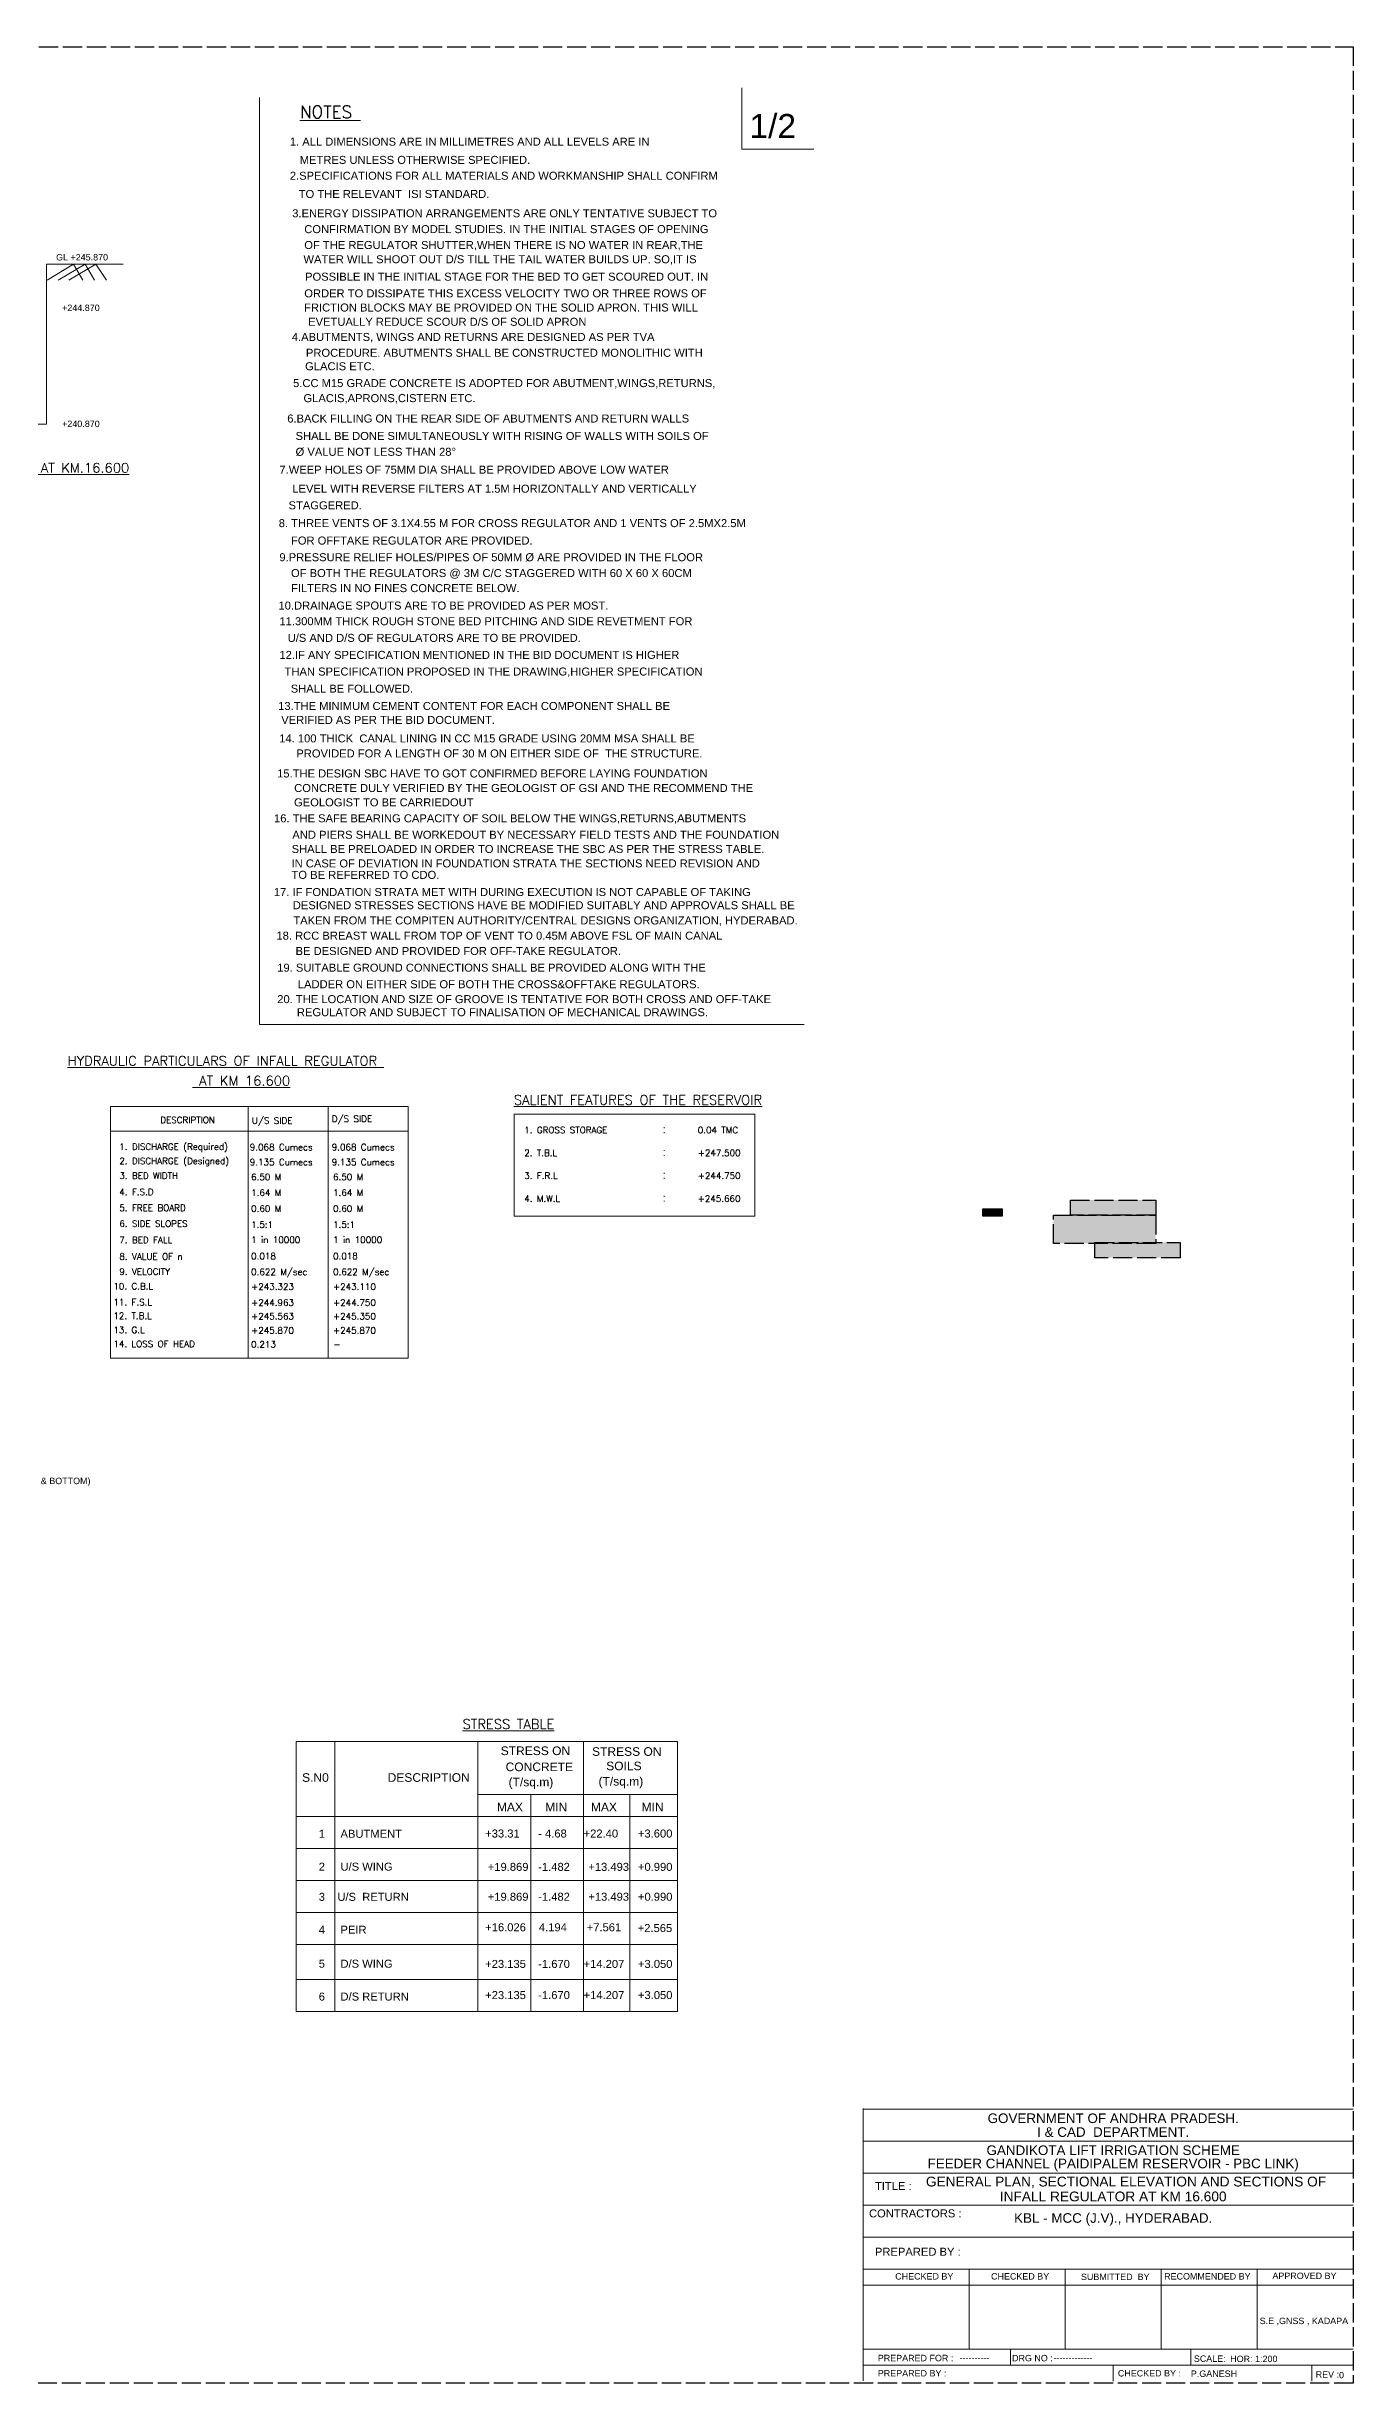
# Model space of a CAD drawing. Header units: feet. Extents: x 231797 to 1357550, y -93095 to 44152.
# Drawn here: x 243631 to 244039, y 16905 to 17635 of the extents above; entities that cross this region are included whole.
import ezdxf
from ezdxf.enums import TextEntityAlignment as Align

# ---------------------------------------------------------------- set-up
doc = ezdxf.new("R2010")
doc.units = ezdxf.units.FT
doc.header["$LTSCALE"] = 2
doc.header["$MEASUREMENT"] = 0
doc.linetypes.add('ACAD_ISO02W100', pattern=[15, 12, -3])
for name, color, linetype in [('abutment', 7, 'Continuous'), ('BOARDER', 7, 'Continuous'), ('TABLE', 7, 'Continuous'), ('TEXT', 6, 'Continuous'), ('TITLE BLOCK', 7, 'Continuous')]:
    doc.layers.add(name, color=color, linetype=linetype)
doc.styles.add('A', font='arial.ttf')
doc.styles.add('ARIAL NARROW', font='ARIALN.TTF')
doc.styles.add('ARIEL', font='arial.ttf')
doc.styles.add('ROMANS', font='romans')
doc.styles.add('ROMANT', font='romant')
doc.styles.get("Standard").update_dxf_attribs({"font": 'arial.ttf'})

msp = doc.modelspace()

# ---------------------------------------------------------------- hatches: boundary and pattern name
at = {"linetype": 'ACAD_ISO02W100', "ltscale": 0.25}
for points in [[(243923.1513, 17272.0123), (243929.133, 17272.0123), (243929.133, 17269.6885), (243923.1513, 17269.6885)], [(243950.4687, 17274.7064), (243977.1512, 17274.7064), (243977.1512, 17269.9543), (243950.4687, 17269.9543)], [(243945.1548, 17269.9543), (243977.1512, 17269.9543), (243977.1512, 17261.16), (243945.1548, 17261.16)], [(243958.1257, 17261.4605), (243984.8082, 17261.4605), (243984.8082, 17256.7083), (243958.1257, 17256.7083)]]:
    msp.add_hatch(color=256, dxfattribs=at).paths.add_polyline_path(points)

# ---------------------------------------------------------------- linework, layer by layer
at = {"color": 7, "lineweight": 13, "ltscale": 0.25}
for q in [(243697.1568, 17619.2126), (243867.2922, 17329.5485)]:
    msp.add_line((243697.1568, 17329.5485), q, dxfattribs=at)
at = {"color": 7, "lineweight": 13}
for p, q in [((243639.0703, 17567.1197), (243630.7985, 17562.0872)), ((243642.6988, 17567.1197), (243634.2444, 17562.0872)), ((243646.0287, 17567.1197), (243637.5673, 17562.0872)), ((243639.0703, 17567.1197), (243642.0036, 17562.0872)), ((243642.6988, 17567.1197), (243645.6336, 17562.0872)), ((243646.0287, 17567.1197), (243649.3582, 17562.0872)), ((243650.5923, 17303.9142), (243743.604, 17303.9142)), ((243650.5923, 17303.9142), (243650.5923, 17225.3427)), ((243693.6199, 17225.3427), (243693.6199, 17303.9142)), ((243718.6023, 17303.9142), (243718.6023, 17225.3427)), ((243743.604, 17303.9142), (243743.604, 17225.3427)), ((243650.5923, 17296.2165), (243743.604, 17296.2165)), ((243692.7332, 17296.2165), (243722.7332, 17296.2165)), ((243743.604, 17225.3427), (243650.5923, 17225.3427)), ((243708.6029, 17105.5499), (243708.6029, 17042.0915)), ((243708.6029, 17105.5499), (243827.7603, 17105.5499)), ((243720.6938, 17042.0915), (243720.6938, 17105.5499)), ((243765.3524, 17042.0915), (243765.3524, 17105.5499)), ((243798.4065, 17042.0915), (243798.4065, 17105.5499)), ((243827.7603, 17042.0915), (243827.7603, 17105.5499)), ((243708.6029, 17084.6558), (243708.6029, 17021.1973)), ((243827.7603, 17082.0915), (243708.6029, 17082.0915)), ((243720.6938, 17021.1973), (243720.6938, 17084.6558)), ((243765.3524, 17088.9774), (243827.7603, 17088.9774)), ((243765.3524, 17021.1973), (243765.3524, 17084.6558)), ((243781.8924, 17042.0915), (243781.8924, 17088.9774)), ((243798.4065, 17021.1973), (243798.4065, 17084.6558)), ((243812.8205, 17042.0915), (243812.8205, 17088.9774)), ((243827.7603, 17021.1973), (243827.7603, 17084.6558)), ((243827.7603, 17072.0915), (243708.6029, 17072.0915)), ((243781.8924, 17021.1973), (243781.8924, 17068.0833)), ((243812.8205, 17021.1973), (243812.8205, 17068.0833)), ((243827.7603, 17062.0915), (243708.6029, 17062.0915)), ((243827.7603, 17052.0915), (243708.6029, 17052.0915)), ((243827.7603, 17042.0915), (243708.6029, 17042.0915)), ((243827.7603, 17031.1973), (243708.6029, 17031.1973)), ((243827.7603, 17021.1973), (243708.6029, 17021.1973)), ((243963.8497, 16910.7369), (243963.8497, 16905.7369))]:
    msp.add_line(p, q, dxfattribs=at)
at = {"linetype": 'ACAD_ISO02W100', "ltscale": 0.25}
for points in [[(243013.2302, 17635.0433), (244038.8497, 17635.0433), (244038.8497, 16905.0498), (243013.2302, 16905.0498)], [(243923.1513, 17272.0123), (243929.133, 17272.0123), (243929.133, 17269.6885), (243923.1513, 17269.6885)], [(243950.4687, 17274.7064), (243977.1512, 17274.7064), (243977.1512, 17269.9543), (243950.4687, 17269.9543)], [(243945.1548, 17269.9543), (243977.1512, 17269.9543), (243977.1512, 17261.16), (243945.1548, 17261.16)], [(243958.1257, 17261.4605), (243984.8082, 17261.4605), (243984.8082, 17256.7083), (243958.1257, 17256.7083)]]:
    msp.add_lwpolyline(points, close=True, dxfattribs=at)
at = {"color": 7, "lineweight": 13, "ltscale": 0.25}
msp.add_lwpolyline([(243568.7142, 17567.1197), (243590.5681, 17567.1197), (243590.5681, 17517.1197), (243630.5681, 17517.1197), (243630.5681, 17567.1197), (243654.5299, 17567.1197)], dxfattribs=at)
at = {"layer": 'abutment', "color": 7, "lineweight": 13}
msp.add_lwpolyline([(243776.7224, 17301.5977), (243851.9212, 17301.5977), (243851.9212, 17269.732), (243776.7224, 17269.732)], close=True, dxfattribs=at)
at = {"layer": 'BOARDER', "color": 7, "lineweight": 13}
for p, q in [((243847.7922, 17603.0474), (243847.7922, 17622.2126)), ((243870.2922, 17603.0474), (243847.7922, 17603.0474))]:
    msp.add_line(p, q, dxfattribs=at)
at = {"layer": 'TEXT', "color": 7, "lineweight": 13}
for p, q in [((243885.6914, 16905.8491), (243885.6914, 16990.8491)), ((243885.6914, 16940.7369), (244038.8497, 16940.7369)), ((243918.8497, 16915.7369), (243918.8497, 16940.7369)), ((243948.8497, 16915.7369), (243948.8497, 16940.7369)), ((243978.8497, 16915.7369), (243978.8497, 16940.7369)), ((244008.8497, 16915.7369), (244008.8497, 16940.7369)), ((243885.6914, 16935.7369), (244038.8497, 16935.7369)), ((243931.8142, 16910.7369), (243931.8142, 16915.7369)), ((243988.1317, 16910.7369), (243988.1317, 16915.7369)), ((244025.936, 16905.7369), (244025.936, 16910.7369))]:
    msp.add_line(p, q, dxfattribs=at)
msp.add_lwpolyline([(243885.6914, 16910.7369), (244038.8497, 16910.7369)], dxfattribs=at)
at = {"layer": 'TITLE BLOCK', "color": 7, "lineweight": 13}
for p, q in [((243885.6914, 16990.7369), (244038.8497, 16990.7369)), ((243885.6914, 16980.7369), (244038.8497, 16980.7369)), ((243885.6914, 16980.7369), (244038.8497, 16980.7369)), ((243885.6914, 16970.7369), (244038.8497, 16970.7369)), ((243885.6914, 16960.7369), (244038.8497, 16960.7369)), ((243885.6914, 16950.7369), (244038.8497, 16950.7369)), ((243885.6914, 16940.7369), (244038.8497, 16940.7369)), ((243885.6914, 16915.7369), (244038.8497, 16915.7369))]:
    msp.add_line(p, q, dxfattribs=at)

# ---------------------------------------------------------------- texts
at = {"color": 7, "lineweight": 13}
for s, height, style, p in [('%%UNOTES ', 3.84053, 'ROMANT', (243709.7918, 17612.7737)), ('%%UTRAIL PIT PARTICULARS AT KM.16.600', 3, 'ROMANT', (243580.4762, 17501.9892)), ('%%UHYDRAULIC PARTICULARS OF INFALL REGULATOR ', 3, 'ROMANT', (243637.2159, 17316.7044)), ('%%U AT KM 16.600', 3, 'ROMANT', (243676.2721, 17310.4973)), ('U/S SIDE', 2, 'ROMANS', (243694.7695, 17298.5374)), ('D/S SIDE', 2, 'ROMANS', (243719.7385, 17299.1036)), ('DESCRIPTION', 2, 'ROMANS', (243666.1602, 17298.7352)), ('1. GROSS STORAGE', 2, 'ROMANS', (243779.8614, 17295.5934)), ('0.04 TMC', 2, 'ROMANS', (243834.0718, 17295.5934)), ('2. DISCHARGE (Designed)             ', 2, 'ROMANS', (243653.3574, 17285.9321)), ('1. DISCHARGE (Required)', 2, 'ROMANS', (243653.3574, 17290.3806)), ('9.068 Cumecs', 2, 'ROMANS', (243694.1312, 17290.2489)), ('9.135 Cumecs', 2, 'ROMANS', (243694.1312, 17285.5669)), ('9.068 Cumecs', 2, 'ROMANS', (243719.7214, 17290.2489)), ('9.135 Cumecs', 2, 'ROMANS', (243719.7214, 17285.5669)), ('2. T.B.L', 2, 'ROMANS', (243779.8614, 17288.4504)), ('+247.500', 2, 'ROMANS', (243834.0718, 17288.4504)), ('3. BED WIDTH             ', 2, 'ROMANS', (243653.3574, 17281.3097)), ('6.50 M', 2, 'ROMANS', (243694.5458, 17280.9446)), ('6.50 M', 2, 'ROMANS', (243720.136, 17280.9446)), ('3. F.R.L', 2, 'ROMANS', (243779.8614, 17281.3074)), ('+244.750', 2, 'ROMANS', (243834.0718, 17281.3074)), ('4. F.S.D             ', 2, 'ROMANS', (243653.3574, 17276.2485)), ('5. FREE BOARD                      ', 2, 'ROMANS', (243653.3574, 17271.288)), ('0.60 M', 2, 'ROMANS', (243694.5458, 17271.0563)), ('1.64 M', 2, 'ROMANS', (243694.5458, 17276.0132)), ('0.60 M', 2, 'ROMANS', (243720.136, 17271.0563)), ('1.64 M', 2, 'ROMANS', (243720.136, 17276.0132)), ('4. M.W.L', 2, 'ROMANS', (243779.8614, 17274.1644)), ('+245.660', 2, 'ROMANS', (243834.0592, 17274.1644)), ('6. SIDE SLOPES', 2, 'ROMANS', (243653.3574, 17266.3275)), ('1.5:1', 2, 'ROMANS', (243694.5458, 17266.0363)), ('1.5:1', 2, 'ROMANS', (243720.136, 17266.0363)), ('7. BED FALL', 2, 'ROMANS', (243653.3574, 17261.2662)), ('8. VALUE OF n', 2, 'ROMANS', (243653.3574, 17256.0899)), ('0.018', 2, 'ROMANS', (243694.5458, 17256.2016)), ('1 in 10000', 2, 'ROMANS', (243694.5458, 17261.3011)), ('0.018', 2, 'ROMANS', (243720.136, 17256.2016)), ('1 in 10000', 2, 'ROMANS', (243720.136, 17261.3011)), ('9. VELOCITY', 2, 'ROMANS', (243653.3484, 17251.3676)), ('0.622 M/sec', 2, 'ROMANS', (243694.5458, 17251.2762)), ('0.622 M/sec', 2, 'ROMANS', (243720.136, 17251.2762)), ('10. C.B.L', 2, 'ROMANS', (243651.5078, 17246.7915)), ('11. F.S.L', 2, 'ROMANS', (243651.5078, 17241.8143)), ('+243.323', 2, 'ROMANS', (243694.5458, 17246.6493)), ('+244.963', 2, 'ROMANS', (243694.5458, 17241.6722)), ('+243.110', 2, 'ROMANS', (243720.136, 17246.6493)), ('+244.750', 2, 'ROMANS', (243720.136, 17241.6722)), ('12. T.B.L', 2, 'ROMANS', (243651.5078, 17237.5529)), ('+245.563', 2, 'ROMANS', (243694.5458, 17237.4108)), ('+245.350', 2, 'ROMANS', (243720.136, 17237.4108)), ('13. G.L', 2, 'ROMANS', (243651.5078, 17233.1154)), ('14. LOSS OF HEAD', 2, 'ROMANS', (243651.5078, 17228.7671)), ('0.213', 2, 'ROMANS', (243694.5458, 17228.625)), ('+245.870', 2, 'ROMANS', (243694.5458, 17232.9733)), ('+245.870', 2, 'ROMANS', (243720.136, 17232.9733)), ('-', 2, 'ROMANS', (243720.2608, 17228.625)), ('%%USTRESS TABLE', 3, 'ROMANT', (243760.5827, 17109.4842))]:
    msp.add_text(s, height=height, dxfattribs=dict(at, style=style)).set_placement(p)
for s, height, p in [(' 1. ALL DIMENSIONS ARE IN MILLIMETRES AND ALL LEVELS ARE IN  ', 2.5, (243705.6599, 17604.1342)), ('   METRES UNLESS OTHERWISE SPECIFIED.', 2.5, (243706.8194, 17598.4397)), (' 2.SPECIFICATIONS FOR ALL MATERIALS AND WORKMANSHIP SHALL CONFIRM ', 2.5, (243705.6599, 17593.4879)), ('  TO THE RELEVANT  ISI STANDARD.', 2.5, (243707.4577, 17587.7934)), (' 3.ENERGY DISSIPATION ARRANGEMENTS ARE ONLY TENTATIVE SUBJECT TO  ', 2.5, (243706.4047, 17581.7557)), (' CONFIRMATION BY MODEL STUDIES. IN THE INITIAL STAGES OF OPENING ', 2.5, (243710.1665, 17576.8039)), (' OF THE REGULATOR SHUTTER,WHEN THERE IS NO WATER IN REAR,THE ', 2.5, (243710.1665, 17571.8522)), (' WATER WILL SHOOT OUT D/S TILL THE TAIL WATER BUILDS UP. SO,IT IS', 2.5, (243709.9187, 17567.3956)), (' POSSIBLE IN THE INITIAL STAGE FOR THE BED TO GET SCOURED OUT. IN ', 2.5, (243710.4143, 17561.9487)), (' ORDER TO DISSIPATE THIS EXCESS VELOCITY TWO OR THREE ROWS OF ', 2.5, (243710.1665, 17556.7493)), (' FRICTION BLOCKS MAY BE PROVIDED ON THE SOLID APRON. THIS WILL', 2.5, (243710.1182, 17552.3197)), ('EVETUALLY REDUCE SCOUR D/S OF SOLID APRON', 2.5, (243712.3484, 17547.8631)), (' 4.ABUTMENTS, WINGS AND RETURNS ARE DESIGNED AS PER TVA ', 2.5, (243706.2792, 17543.1244)), (' GLACIS ETC. ', 2.5, (243710.4345, 17533.9637)), (' PROCEDURE. ABUTMENTS SHALL BE CONSTRUCTED MONOLITHIC WITH ', 2.5, (243710.6823, 17538.1727)), (' 5.CC M15 GRADE CONCRETE IS ADOPTED FOR ABUTMENT,WINGS,RETURNS,', 2.5, (243706.6699, 17528.7062)), (' 6.BACK FILLING ON THE REAR SIDE OF ABUTMENTS AND RETURN WALLS ', 2.5, (243704.8506, 17517.6416)), (' GLACIS,APRONS,CISTERN ETC.', 2.5, (243709.9213, 17524.002)), (' SHALL BE DONE SIMULTANEOUSLY WITH RISING OF WALLS WITH SOILS OF', 2.5, (243707.4559, 17512.1946)), (' %%C VALUE NOT LESS THAN 28%%d ', 2.5, (243707.4559, 17507.2429)), ('7.WEEP HOLES OF 75MM DIA SHALL BE PROVIDED ABOVE LOW WATER ', 2.5, (243703.3687, 17501.6628)), (' LEVEL WITH REVERSE FILTERS AT 1.5M HORIZONTALLY AND VERTICALLY ', 2.5, (243706.4352, 17495.7207)), ('STAGGERED.', 2.5, (243706.2262, 17490.5213)), ('8. THREE VENTS OF 3.1X4.55 M FOR CROSS REGULATOR AND 1 VENTS OF 2.5MX2.5M ', 2.5, (243703.1597, 17484.9588)), ('9.PRESSURE RELIEF HOLES/PIPES OF 50MM %%c ARE PROVIDED IN THE FLOOR ', 2.5, (243703.3687, 17474.3039)), (' FOR OFFTAKE REGULATOR ARE PROVIDED.', 2.5, (243706.0172, 17479.5119)), (' OF BOTH THE REGULATORS @ 3M C/C STAGGERED WITH 60 X 60 X 60CM ', 2.5, (243706.023, 17469.3522)), ('10.DRAINAGE SPOUTS ARE TO BE PROVIDED AS PER MOST.', 2.5, (243703.0847, 17459.201)), (' FILTERS IN NO FINES CONCRETE BELOW.', 2.5, (243706.023, 17464.648)), ('11.300MM THICK ROUGH STONE BED PITCHING AND SIDE REVETMENT FOR  ', 2.5, (243703.3687, 17454.3028)), ('  U/S AND D/S OF REGULATORS ARE TO BE PROVIDED.', 2.5, (243704.0126, 17449.1034)), ('12.IF ANY SPECIFICATION MENTIONED IN THE BID DOCUMENT IS HIGHER', 2.5, (243703.3687, 17443.7872)), (' THAN SPECIFICATION PROPOSED IN THE DRAWING,HIGHER SPECIFICATION', 2.5, (243704.0126, 17438.5878)), ('SHALL BE FOLLOWED. ', 2.5, (243706.9138, 17433.2441)), ('13.THE MINIMUM CEMENT CONTENT FOR EACH COMPONENT SHALL BE ', 2.5, (243702.9772, 17427.8297)), (' VERIFIED AS PER THE BID DOCUMENT.', 2.5, (243702.9772, 17423.4663)), ('14. 100 THICK  CANAL LINING IN CC M15 GRADE USING 20MM MSA SHALL BE ', 2.5, (243703.3101, 17417.699)), ('PROVIDED FOR A LENGTH OF 30 M ON EITHER SIDE OF  THE STRUCTURE. ', 2.5, (243708.6524, 17412.9976)), ('15.THE DESIGN SBC HAVE TO GOT CONFIRMED BEFORE LAYING FOUNDATION ', 2.5, (243702.66, 17406.7469)), ('CONCRETE DULY VERIFIED BY THE GEOLOGIST OF GSI AND THE RECOMMEND THE ', 2.5, (243707.9818, 17402.1969)), ('GEOLOGIST TO BE CARRIEDOUT', 2.5, (243707.9403, 17397.7226)), ('16. THE SAFE BEARING CAPACITY OF SOIL BELOW THE WINGS,RETURNS,ABUTMENTS', 2.5, (243701.6869, 17392.7314)), ('AND PIERS SHALL BE WORKEDOUT BY NECESSARY FIELD TESTS AND THE FOUNDATION ', 2.5, (243707.4119, 17387.5945)), ('SHALL BE PRELOADED IN ORDER TO INCREASE THE SBC AS PER THE STRESS TABLE.', 2.5, (243707.1923, 17383.148)), ('IN CASE OF DEVIATION IN FOUNDATION STRATA THE SECTIONS NEED REVISION AND ', 2.5, (243707.1612, 17378.6376)), ('TO BE REFERRED TO CDO.', 2.5, (243707.1612, 17375.065)), ('17. IF FONDATION STRATA MET WITH DURING EXECUTION IS NOT CAPABLE OF TAKING', 2.5, (243701.6346, 17369.6948)), (' DESIGNED STRESSES SECTIONS HAVE BE MODIFIED SUITABLY AND APPROVALS SHALL BE  ', 2.5, (243706.5835, 17365.5849)), ('TAKEN FROM THE COMPITEN AUTHORITY/CENTRAL DESIGNS ORGANIZATION, HYDERABAD.', 2.5, (243707.7273, 17360.8291)), ('18. RCC BREAST WALL FROM TOP OF VENT TO 0.45M ABOVE FSL OF MAIN CANAL ', 2.5, (243702.4422, 17356.0718)), ('BE DESIGNED AND PROVIDED FOR OFF-TAKE REGULATOR.', 2.5, (243708.4227, 17351.2748)), ('19. SUITABLE GROUND CONNECTIONS SHALL BE PROVIDED ALONG WITH THE', 2.5, (243702.6965, 17346.0697)), ('20. THE LOCATION AND SIZE OF GROOVE IS TENTATIVE FOR BOTH CROSS AND OFF-TAKE ', 2.5, (243702.6965, 17336.2415)), (' LADDER ON EITHER SIDE OF BOTH THE CROSS&OFFTAKE REGULATORS.', 2.5, (243708.1525, 17340.9026)), ('REGULATOR AND SUBJECT TO FINALISATION OF MECHANICAL DRAWINGS.', 2.5, (243708.8338, 17332.1643)), ('12 %%C @ 150 C/C (TOP & BOTTOM)', 2, (243599.9166, 17185.9635)), ('STRESS ON ', 2.68837, (243772.5102, 17101.3107)), ('STRESS ON ', 2.68837, (243801.0428, 17101.0756)), ('CONCRETE', 2.68837, (243774.0405, 17096.2865)), ('SOILS', 2.68837, (243805.4645, 17096.5663)), ('S.N0                ', 2.688373, (243710.4546, 17092.9551)), ('DESCRIPTION   ', 2.688373, (243737.1821, 17092.9551)), ('(T/sq.m)', 2.68837, (243774.9658, 17091.5453)), ('(T/sq.m)', 2.68837, (243803.0719, 17091.7805)), ('MAX', 2.68837, (243771.328, 17083.74)), ('MIN', 2.68837, (243786.409, 17083.74)), ('MAX', 2.68837, (243800.6866, 17083.74)), ('MIN', 2.68837, (243816.5166, 17083.74)), ('1     ABUTMENT', 2.5, (243715.6594, 17075.477)), ('+33.31', 2.5, (243767.6584, 17075.5545)), ('- 4.68', 2.5, (243784.2208, 17075.5545)), ('+22.40', 2.5, (243798.4065, 17075.5545)), ('+3.600', 2.5, (243815.3796, 17075.5545)), ('2     U/S WING ', 2.5, (243715.6594, 17065.2005)), ('+19.869', 2.5, (243768.4669, 17065.1346)), ('-1.482', 2.5, (243784.2208, 17065.1411)), ('+13.493', 2.5, (243799.8789, 17065.1411)), ('+0.990', 2.5, (243815.3796, 17065.1411)), ('3    U/S  RETURN', 2.5, (243715.6594, 17055.7772)), ('+19.869', 2.5, (243768.4669, 17055.8015)), ('-1.482', 2.5, (243784.2208, 17055.808)), ('+13.493', 2.5, (243799.8789, 17055.808)), ('+0.990', 2.5, (243815.3796, 17055.808)), ('4     PEIR', 2.5, (243715.6594, 17045.507)), ('+16.026', 2.5, (243767.6584, 17046.2629)), ('4.194', 2.5, (243784.4338, 17046.2629)), (' +7.561', 2.5, (243798.4065, 17046.2629)), (' +2.565', 2.5, (243814.3359, 17046.0162)), ('5     D/S WING', 2.5, (243715.6594, 17034.883)), ('+23.135', 2.5, (243767.6584, 17034.8124)), ('-1.670', 2.5, (243784.2208, 17034.8124)), ('+14.207', 2.5, (243798.4065, 17034.8124)), ('+3.050', 2.5, (243815.3796, 17034.8124)), ('6     D/S RETURN', 2.5, (243715.6594, 17024.6128)), ('+23.135', 2.5, (243767.6584, 17025.0813)), ('-1.670', 2.5, (243784.2208, 17025.0813)), ('+14.207', 2.5, (243798.4065, 17025.0813)), ('+3.050', 2.5, (243815.3796, 17025.0813))]:
    msp.add_text(s, height=height, dxfattribs=at).set_placement(p)
at = {"color": 7, "lineweight": 13, "style": 'ROMANT'}
msp.add_text('%%uSALIENT FEATURES OF THE RESERVOIR', height=3, dxfattribs=at).set_placement((243815.3982, 17304.5122), align=Align.CENTER)
at = {"color": 7, "lineweight": 13, "char_height": 2, "attachment_point": 5}
for s, insert in [('GL +245.870', (243641.7202, 17569.2492)), ('+244.870', (243641.3648, 17553.4613)), ('+240.870', (243641.3648, 17517.2104))]:
    msp.add_mtext(s, dxfattribs=dict(at, insert=insert))
at = {"layer": 'abutment', "color": 7, "lineweight": 13, "style": 'ARIAL NARROW'}
for p in [(243823.1503, 17295.5934), (243823.1503, 17288.4504), (243823.1503, 17281.3074), (243823.1503, 17274.1644)]:
    msp.add_text(':', height=2.5, dxfattribs=at).set_placement(p)
at = {"layer": 'TABLE', "color": 7, "lineweight": 13, "style": 'A'}
msp.add_text('1/2', height=7.5, dxfattribs=at).set_placement((243850.2202, 17606.529))
at = {"layer": 'TEXT', "color": 7, "lineweight": 13, "style": 'ARIEL'}
for s, height, p in [('GOVERNMENT OF ANDHRA PRADESH.', 3, (243963.8497, 16986.349)), ('I & CAD  DEPARTMENT.', 3, (243963.8497, 16982.0319)), ('FEEDER CHANNEL (PAIDIPALEM RESERVOIR - PBC LINK)', 3, (243963.8497, 16972.2119)), ('GANDIKOTA LIFT IRRIGATION SCHEME', 3, (243963.8497, 16976.3628)), ('GENERAL PLAN, SECTIONAL ELEVATION AND SECTIONS OF ', 3.0625, (243968.4565, 16966.5362)), ('INFALL REGULATOR AT KM 16.600', 3.0625, (243963.8497, 16961.8874)), ('KBL - MCC (J.V)., HYDERABAD.', 3, (243963.8497, 16955.1858))]:
    msp.add_text(s, height=height, dxfattribs=at).set_placement(p, align=Align.CENTER)
for s, height, p in [('TITLE :', 2.5, (243889.4199, 16966.6789)), ('CONTRACTORS :', 2.5, (243887.5628, 16958.1222)), ('PREPARED BY :', 2.5, (243889.4199, 16946.1489)), ('CHECKED BY', 2, (243895.7507, 16938.4587)), ('CHECKED BY', 2, (243925.6925, 16938.4587)), ('SUBMITTED  BY', 2, (243953.7818, 16938.3014)), ('RECOMMENDED BY', 2, (243979.7655, 16938.4587)), ('APPROVED BY', 2, (244013.5899, 16938.6155)), ('S.E ,GNSS , KADAPA', 2, (244009.6075, 16924.5342)), ('PREPARED FOR :', 2, (243890.3111, 16912.9397)), ('PREPARED BY :', 2, (243890.3111, 16908.169)), ('DRG NO :  ', 2, (243932.2458, 16912.9168)), ('CHECKED BY :', 2, (243965.3111, 16908.169)), ('SCALE:', 2, (243989.0439, 16912.7353)), ('HOR: 1:200', 2, (244000.4099, 16912.6606)), ('REV :', 2, (244027.1078, 16907.8176))]:
    msp.add_text(s, height=height, dxfattribs=at).set_placement(p, align=Align.MIDDLE_LEFT)
for s, p in [('----------', (243915.8673, 16911.9518)), ('-------------', (243945.2313, 16911.9518)), ('P.GANESH', (243988.1123, 16907.0419)), ('0', (244034.4065, 16906.5945))]:
    msp.add_text(s, height=2, dxfattribs=at).set_placement(p)

doc.saveas('drawing.dxf')
